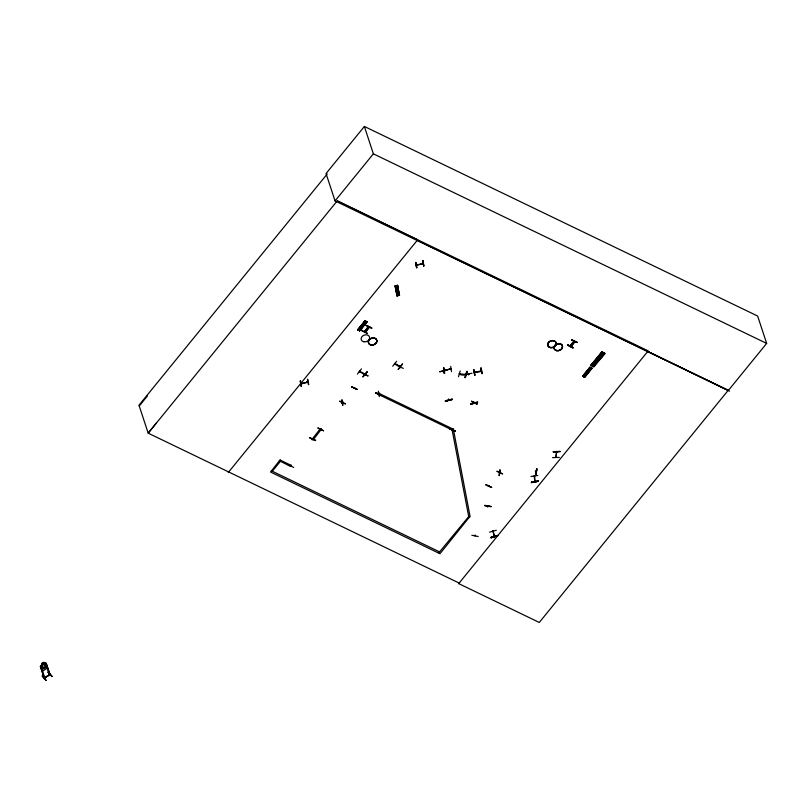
<?xml version="1.0" encoding="UTF-8"?>
<svg xmlns="http://www.w3.org/2000/svg" width="807" height="807" viewBox="0 0 807 807"><rect width="100%" height="100%" fill="white"/><g stroke="black" fill="none" stroke-linecap="round" stroke-linejoin="round"><path stroke-width="1.21" d="M552.502 457.609L559.312 457.418M362.01 330.467L367.568 333.341M367.407 333.573L361.879 330.91L362.04 330.416M288.149 464.761L293.698 467.445M323.486 430.756L317.958 427.861M375.628 392.969C386.361 398.9 379.451 392.696 375.628 392.979M381.308 395.41L375.81 392.676M454.966 431.241L449.469 428.547L455.128 431.039M449.469 428.578L455.198 430.988M567.533 344.851L573.121 347.736L567.583 345.003M572.889 347.999L567.553 344.801L573.031 347.524M443.376 371.17L443.204 371.765L443.406 371.119M473.548 403.147L474.294 403.046L474.032 402.138M47.048 668.206L47.189 666.542M41.581 670.153L42.67 671.081L47.149 668.267L47.3 666.552M553.269 451.94L560.129 451.436L553.299 451.617M555.841 456.903L555.811 457.498L556.558 451.91M556.8 452.344L556.558 451.849M556.043 457.498L556.669 451.436M499.008 475.525L499.805 469.876M500.169 469.896L499.301 475.494M500.229 472.438L500.441 472.317M535.434 471.349L535.626 471.883L536.151 471.217M535.586 471.853L535.545 471.177M535.848 474.334L536.635 468.665M535.919 474.506L537.028 468.857L535.828 474.324M44.254 677.83L44.617 677.305M49.913 674.45L44.203 678.011M44.809 677.92L44.284 678.273L40.35 666.491L42.176 664.817M49.328 674.823L49.782 674.057M49.842 674.269L49.136 674.46L49.721 674.087M49.479 674.975L45.727 663.868L46.251 663.536L49.973 674.642L44.234 677.809M359.438 371.129L364.976 374.135M487.751 506.806L487.872 505.858M42.277 676.024L45.928 680.311M291.034 465.175C290.833 466.89 291.599 464.782 291.498 465.589M342.642 402.794C340.746 403.641 344.125 402.431 342.955 402.047M378.967 393.453L379.139 393.14M471.833 535.273L478.238 536.504M366.529 329.609L367.356 329.448M499.654 472.7L499.805 472.166M458.487 376.758L460.182 370.948M459.254 373.691L459.839 373.772M460.091 373.671C457.72 374.942 467.132 376.022 465.831 374.034M465.125 377.182C470.824 358.893 461.574 390.316 466.829 371.563M465.205 377.414L466.89 371.583M300.234 381.136L301.576 386.412M342.925 405.225L341.896 399.818M415.918 262.416L416.916 267.642M443.749 367.921L444.334 373.47L443.82 367.942M553.269 451.849L560.088 451.638M357.118 389.256L351.65 386.795M357.158 389.488L351.681 386.805M486.086 484.775L491.634 487.448L486.006 484.866M556.769 452.354L556.427 451.446M301.112 383.658L301.858 383.466M307.074 381.772L307.174 382.377L307.76 381.61M343.036 402.088L343.136 402.713M378.029 394.018L379.179 393.574M378.705 394.098L378.695 393.13M474.556 372.441L481.265 370.796M480.589 371.008L480.589 370.514M484.684 505.616L491.231 506.544L484.815 505.313M475.242 535.202L474.97 535.818L474.819 535.283M475.273 535.747L475.081 535.404M366.459 329.498L367.014 329.77M444.243 370.574L450.921 368.638M317.968 428.124L323.536 430.787M449.63 428.335L455.098 430.817M312.319 439.492L312.652 439.028M312.733 439.543L312.47 438.937M320.752 429.274L321.357 428.961L320.793 429.031M452.253 429.072L452.545 429.697L452.818 428.658M473.689 403.379C474.536 402.007 473.931 403.369 473.79 402.189M473.82 402.249L474.264 403.107L473.538 402.905M40.39 666.532L40.905 665.634M487.66 506.312L487.357 506.302M320.722 429.253L320.591 428.86M379.129 393.675L378.796 393.1M452.586 429.637L452.999 429.142L452.223 429.203M301.182 383.638L307.79 382.014M416.563 265.039L423.272 263.405M44.072 677.618L44.778 677.567M41.086 666.794L40.562 667.127L41.086 666.794L44.657 677.577M50.034 674.632L46.11 662.94L45.293 662.86M378.725 394.068L378.11 394.24M475.262 372.491L475.03 371.835M474.687 372.622C473.023 372.017 481.386 372.652 481.113 370.675M450.367 369.192L451.063 369.263L450.77 368.617M499.785 472.62L500.542 472.609M500.36 472.831L500.269 472.156M484.694 505.535L491.12 506.746M139.258 406.012L147.419 395.884M156.346 423.039L148.185 433.157L459.203 583.088L458.759 583.632M364.371 126.457L326.048 173.535L335.046 200.903L728.328 390.487L766.65 343.409L757.652 316.041L364.371 126.457L373.369 153.834L766.65 343.409M327.188 173.999L138.996 405.215L148.185 433.157L337.165 200.973L648.192 350.904L458.709 583.612L539.278 622.449L728.257 390.265L417.239 240.335M335.046 200.903L373.369 153.834M228.26 472.519L417.683 239.79L337.326 200.782M357.894 329.952L365.632 321.125L358.258 330.124L357.662 329.831L365.057 320.682L367.114 321.842L359.771 330.86L359.135 330.557L366.58 321.499L367.084 321.842M357.763 329.831L365.137 320.833L365.611 321.125M357.652 329.821L365.46 320.944M358.933 330.275L358.429 329.922M359.377 330.668L366.903 321.569L359.498 330.729M366.973 321.731L359.599 330.678M366.368 325.372L371.926 328.035L366.136 325.403M364.26 331.677L368.335 326.674M364.502 331.768L368.527 326.603L364.572 331.828M369.213 326.936L365.218 332.111M469.684 516.742L439.986 553.713L270.567 472.045L280.16 459.778M321.317 429.324L313.308 439.644L312.228 439.129L320.238 428.81M279.363 460.757L290.53 466.426L291.317 465.457L280.271 460.121M468.605 516.228L470.037 516.248L453.463 429.657L452.142 429.97L378.463 394.452L379.25 393.483L452.939 429.001L452.142 429.97L468.716 516.571L438.796 552.856M582.825 376.375L590.563 367.548L583.189 376.546L582.593 376.264L589.988 367.114L592.045 368.274L584.702 377.293L584.066 376.98L591.39 367.962L584.056 376.97L591.44 367.992L592.015 368.274M590.058 367.266L582.583 376.254M590.391 367.377L582.694 376.213L584.702 377.283L591.894 368.153M583.865 376.698L583.36 376.344M357.39 374.034L361.435 368.9M339.828 401.271L345.487 403.782M363.019 376.798L367.014 371.634M362.948 376.798L367.346 371.966L362.918 376.607M342.027 403.167L342.309 402.269L343.197 402.673M312.743 439.482L312.138 439.886M396.63 361.304L392.716 366.207M400.322 366.983L400.423 367.508L399.758 365.894L399.697 366.489L400.242 366.055M402.461 364.149C394.885 373.147 398.648 369.273 402.35 363.937M399.707 367.548L400.121 367.356M403.308 368.396L397.649 365.884M471.671 401.301L476.967 404.196M471.409 401.341L477.169 404.004L471.641 401.301M571.941 339.777L577.459 342.491L571.659 339.838M569.762 346.082L573.888 341.099M570.004 346.173L574.12 341.21M570.68 346.536L574.786 341.563M570.983 346.677L575.088 341.704M593.064 366.439L604.06 352.992L593.266 366.62L605.018 353.466L593.851 366.913L590.714 365.339L602.032 351.832L604.756 353.204L593.115 366.469M591.117 365.541L602.294 352.104M602.819 352.366L591.279 365.621M592.913 366.439L604.221 352.941M362.555 373.449L368.184 375.991L362.666 373.308M354.475 387.542L354.777 387.996L354.202 387.622M364.845 374.539L365.198 375.084L365.278 374.438M497.092 471.248L502.62 473.951L496.991 471.328M486.006 484.906L491.634 487.448M489.052 485.501L489.022 486.157L488.78 485.411M499.684 473.033L499.654 472.226M397.478 285.406L399.354 295.18L397.447 285.305L395.188 285.86L395.874 285.9L397.73 295.685L396.963 295.876L395.077 286.092L397.478 285.406L399.505 295.261M395.238 285.991L395.864 285.91M396.933 285.668L397.68 285.476L396.933 285.668L398.799 295.443L397.256 285.577M396.943 295.866L399.566 295.251M398.769 295.433L399.556 295.251M448.924 400.01L448.682 399.142M45.878 680.14L42.246 675.812L45.979 680.341M378.826 393.523L378.382 393.604M500.421 472.821L499.755 472.821M535.596 471.631L536.191 471.601M535.566 471.833L536.252 471.813L536.019 471.167M345.305 403.984L339.707 401.14M309.969 437.949L315.668 440.451L309.898 437.787M315.487 440.632L309.868 437.808M481.315 371.079L481.063 370.403M534.607 476.755L534.426 475.737M41.661 663.465L43.568 662.265L44.002 663.747L45.101 663.596L45.928 666.108L45.323 667.782L43.548 668.912L42.236 668.428L41.409 665.916L42.216 664.867L41.661 663.465L42.095 664.817M43.961 663.697L45.303 662.799M40.945 665.664L45.333 662.9M46.372 663.687L45.727 663.868M48.218 672.292L52.112 676.478L48.107 672.13M44.314 678.233L49.973 674.642M365.228 375.114L364.865 373.712M300.234 381.106L301.263 386.543L300.537 380.813M342.622 405.518L342.007 400.03M473.729 369.868L474.698 375.336L473.709 369.909M443.447 368.002L444.354 373.439M364.482 373.53L364.885 374.408L359.428 371.755M394.946 363.866L395.228 363.907M301.576 383.053L301.768 383.749L301.768 383.184M301.768 383.749L301.727 383.073M591.753 368.133L584.53 377.111M400.211 366.711C398.416 364.845 394.472 365.299 394.976 363.473L395.46 364.078M602.284 352.104L591.249 365.601L590.704 365.319M51.83 676.619L48.077 672.14M459.334 373.47L459.506 374.155M489.577 532.136L496.315 530.28M493.077 531.228L494.267 536.605L493.934 535.747M497.808 535.858C477.24 541.951 511.719 531.571 490.969 537.371M497.667 535.404L490.959 537.331L491.1 537.835M491.029 537.553L497.727 535.576M416.624 265.241L423.302 263.596L423.14 263.011M416.674 265.261C415.585 263.596 417.491 266.421 417.148 264.585M422.424 263.304L423.241 263.657L422.989 262.991M398.345 289.925L396.086 290.47M396.903 294.726L399.162 294.182M307.76 379.3L308.778 384.697M446.584 370.03L439.795 371.644M439.825 371.845L446.614 370.231M481.86 373.631L480.811 367.982L481.829 373.399M378.1 393.998L378.786 393.836M471.964 373.227L465.145 374.63M468.342 373.762L468.554 374.751L468.585 373.702M379.3 396.64L378.392 391.173M445.454 401.22C466.224 395.511 431.382 404.811 452.233 399.606M445.333 400.756L452.122 399.122M452.182 399.324L445.403 400.968M477.462 402.118C456.671 407.474 491.695 399.122 470.683 403.742M444.112 370.171L444.375 370.756L450.81 368.89M444.324 370.786L444.849 370.373M450.699 366.368L451.476 371.623M530.945 476.503L537.845 475.464M531.5 482.586C552.502 478.198 517.277 485.269 538.34 481.396M531.399 482.061L538.249 480.911M531.46 482.293L538.309 481.154M400.07 367.871L399.697 367.306M291.115 466.093L290.742 465.518M459.587 373.873L465.952 374.458M307.215 382.407L307.134 381.701M422.818 260.742L423.725 265.977M423.13 260.681L423.806 266.209L422.707 260.56M307.437 379.34L308.385 384.576M480.922 368.153L481.91 373.58M481.204 368.103L482.223 373.52M499.614 473.063L499.422 472.327M468.716 374.105L468.726 374.418M448.581 400.05L448.763 399.183M572.385 344.266L571.981 343.923L572.799 343.772M601.911 351.923L590.885 365.339M534.557 476.14L535.041 481.648L534.91 481.154M534.335 476.786L534.123 475.908M359.589 371.129L360.033 371.997L359.972 371.321M399.122 295.352L397.044 285.507M397.094 295.715L397.73 295.685L395.662 285.839M493.097 531.278L494.53 536.514L494.227 535.596M588.777 368.728L590.623 369.616M588.474 372.269L586.628 371.371M583.431 375.295L585.277 376.183M366.186 322.578L364.35 321.69M364.946 324.111L363.1 323.224M366.096 325.423L371.704 328.318M358.5 328.873L360.346 329.76M357.763 329.781L359.599 330.678M320.349 429.153L321.428 429.667M468.716 516.571L469.795 517.085M647.749 351.448L729.518 391.143M351.57 386.906L357.168 389.468M571.749 339.969L577.156 342.541M567.563 345.073L573.051 347.777M600.882 353.204L603.626 354.566M600.126 354.112L602.869 355.473M598.996 355.483L601.729 356.835M597.987 356.694L600.731 358.056M596.857 358.056L599.601 359.418M591.995 363.907L594.739 365.258M301.142 383.839L307.79 382.256L307.608 381.59M450.377 369.435L450.195 368.93M369.545 327.269L365.47 332.242M400.353 366.479L394.815 363.463M364.371 374.145L364.33 373.52M443.144 371.674L442.952 370.897M534.728 481.597L534.325 476.231M589.846 370.443L588.031 369.646M589.191 371.25L587.375 370.463M574.181 341.27L570.065 346.233M556.295 451.96L556.457 452.354M555.62 456.984L555.791 457.387M480.528 370.584L480.78 371.22M468.353 373.812L468.585 374.761M465.75 374.317L465.256 374.155M422.515 263.102L422.707 263.798M417.037 264.484L417.138 265.12L416.957 264.444M450.477 369.424L450.296 368.718L450.397 369.384M444.909 370.12L444.899 370.675L444.718 369.979M444.253 370.08L444.435 370.786M444.707 373.389L443.739 367.71M443.235 370.716L443.477 371.714M487.64 505.807L487.791 506.846L487.529 505.918M442.993 370.766L443.114 371.291M492.946 530.824L493.238 531.813L492.714 530.895M452.636 428.699L452.959 429.213M398.123 288.835L395.894 289.481M394.673 363.634L394.875 364.149M439.583 551.887L271.243 470.733M364.26 324.828L362.444 324.031M363.513 325.746L361.697 324.949M378.029 393.534L378.211 394.23M364.734 373.964L365.178 375.104M359.297 371.301L359.498 371.805M354.344 387.451L354.636 388.167M342.168 402.35L342.319 403.238M341.875 402.693L341.986 403.228M280.443 461.271L272.322 471.248M40.421 666.471L44.385 678.233M477.522 402.29L470.753 403.964M477.583 402.602L470.804 404.206M398.537 295.271L397.841 295.433M395.511 285.981L397.397 295.765M395.43 286.011L397.246 295.806M395.188 285.86L397.084 295.776M474.002 369.596L475.071 375.245M362.484 324.747L363.473 324.828L362.555 324.646M396.62 289.511L397.599 289.592L396.62 289.511M587.415 371.17L588.394 371.25L587.415 371.17M301.041 383.184L301.293 383.86L301.041 383.184M43.316 662.819L42.317 663.99L43.316 662.819M44.143 664.191L42.367 665.311L43.195 667.833L44.97 666.713L44.143 664.191M415.635 262.497L416.644 267.944L415.615 262.527M397.639 286.303L395.38 286.848L397.669 286.394M397.77 286.959L395.501 287.514L397.77 286.959M397.952 287.958L395.692 288.502L397.982 288.049M591.087 368.91L589.241 368.022L591.117 369.011M365.662 323.093L363.816 322.205L365.662 323.093M556.749 350.712A4.358 3.43 -18.2 0 0 562.529 346.243A4.358 3.43 -18.2 0 0 555.63 344.861A4.358 3.43 -18.2 0 0 556.749 350.712M556.699 350.541A4.348 3.42 -18.2 0 0 562.469 346.082A4.348 3.42 -18.2 0 0 555.579 344.7A4.348 3.42 -18.2 0 0 556.699 350.541A4.338 3.41 -18.2 0 0 562.449 346.092A4.338 3.41 -18.2 0 0 555.589 344.71A4.338 3.41 -18.2 0 0 556.709 350.52M371.099 345.063A4.358 3.43 -18.2 0 0 376.879 340.594A4.358 3.43 -18.2 0 0 369.979 339.212A4.358 3.43 -18.2 0 0 371.099 345.063M371.049 344.892A4.348 3.42 -18.2 0 0 376.819 340.433A4.348 3.42 -18.2 0 0 369.929 339.051A4.348 3.42 -18.2 0 0 371.049 344.892A4.338 3.41 -18.2 0 0 376.798 340.443A4.338 3.41 -18.2 0 0 369.939 339.061A4.338 3.41 -18.2 0 0 371.059 344.871M363.826 341.764A4.358 3.43 -18.2 0 0 369.606 337.296A4.358 3.43 -18.2 0 0 362.706 335.914A4.358 3.43 -18.2 0 0 363.826 341.764M550.455 347.676A4.358 3.43 -18.2 0 0 556.235 343.207A4.358 3.43 -18.2 0 0 549.335 341.825A4.358 3.43 -18.2 0 0 550.455 347.676M550.404 347.504A4.348 3.42 -18.2 0 0 556.174 343.046A4.348 3.42 -18.2 0 0 549.285 341.664A4.348 3.42 -18.2 0 0 550.404 347.504A4.338 3.41 -18.2 0 0 556.164 343.056A4.338 3.41 -18.2 0 0 549.295 341.674A4.338 3.41 -18.2 0 0 550.414 347.494"/></g></svg>
